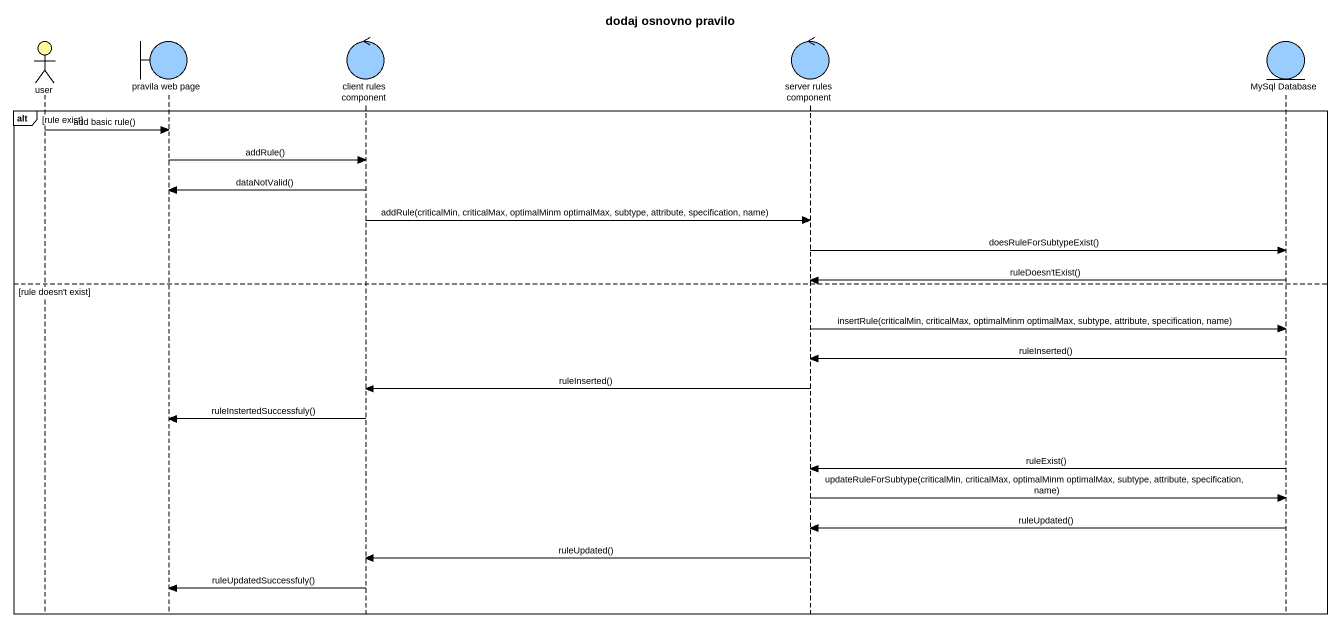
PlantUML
@startuml
title dodaj osnovno pravilo
hide footbox
actor user #FFFE99
boundary "pravila web page" as pravila_web_page #99CCFF
control "client rules component" as client_rules_component #99CCFF
control "server rules component" as server_rules_component #99CCFF
entity "MySql Database" as MySql_Database #99CCFF

alt rule exist
  user -> pravila_web_page : add basic rule()
  pravila_web_page -> client_rules_component : addRule()
  client_rules_component -> pravila_web_page : dataNotValid()
  client_rules_component -> server_rules_component : addRule(criticalMin, criticalMax, optimalMinm optimalMax, subtype, attribute, specification, name)
  server_rules_component -> MySql_Database : doesRuleForSubtypeExist()
  MySql_Database -> server_rules_component : ruleDoesn'tExist()
else rule doesn't exist
  server_rules_component -> MySql_Database : insertRule(criticalMin, criticalMax, optimalMinm optimalMax, subtype, attribute, specification, name)
  MySql_Database -> server_rules_component : ruleInserted()
  server_rules_component -> client_rules_component : ruleInserted()
  client_rules_component -> pravila_web_page : ruleInstertedSuccessfuly()
  MySql_Database -> server_rules_component : ruleExist()
  server_rules_component -> MySql_Database : updateRuleForSubtype(criticalMin, criticalMax, optimalMinm optimalMax, subtype, attribute, specification, name)
  MySql_Database -> server_rules_component : ruleUpdated()
  server_rules_component -> client_rules_component : ruleUpdated()
  client_rules_component -> pravila_web_page : ruleUpdatedSuccessfuly()
end
@enduml
